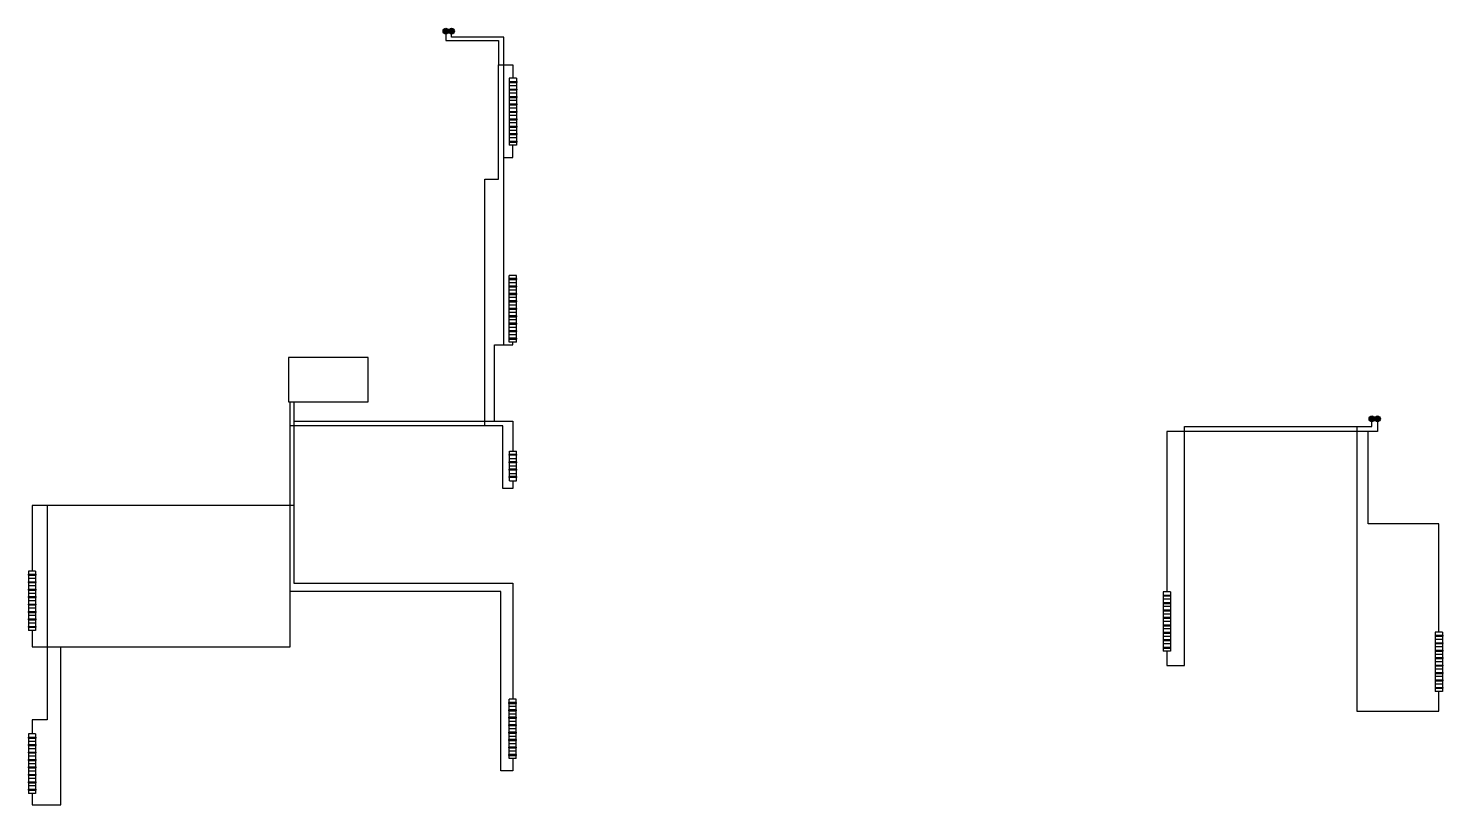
# Model space of a CAD drawing. Header units: inches. Extents: x 45.1 to 60.3, y 36.6 to 44.9.
import ezdxf

# ---------------------------------------------------------------- set-up
doc = ezdxf.new("R2010")
doc.units = ezdxf.units.IN
doc.header["$MEASUREMENT"] = 0
doc.layers.add('calefaccion', color=5, linetype='Continuous')

# ---------------------------------------------------------------- blocks, each defined once
blk = doc.blocks.new('RADIADIOR_9E')
at = {"layer": 'calefaccion'}
for p, q in [((0.08, 0.059), (0.08, -0.018)), ((0.115, 0.059), (0.08, 0.059)), ((0.115, 0.062), (0.115, -0.02)), ((0.115, -0.02), (0.115, 0.062)), ((0.125, 0.062), (0.115, 0.062)), ((0.125, -0.02), (0.125, 0.062)), ((0.16, 0.059), (0.125, 0.059)), ((0.16, 0.059), (0.16, -0.018)), ((0.195, 0.059), (0.16, 0.059)), ((0.195, 0.062), (0.195, -0.02)), ((0.195, -0.02), (0.195, 0.062)), ((0.205, 0.062), (0.195, 0.062)), ((0.205, -0.02), (0.205, 0.062)), ((0.24, 0.059), (0.205, 0.059)), ((0.275, 0.059), (0.24, 0.059)), ((0.24, 0.059), (0.24, -0.018)), ((0.275, 0.062), (0.275, -0.02)), ((0.275, -0.02), (0.275, 0.062)), ((0.285, 0.062), (0.275, 0.062)), ((0.285, -0.02), (0.285, 0.062)), ((0.32, 0.059), (0.285, 0.059)), ((0.32, 0.059), (0.32, -0.018)), ((0.355, 0.059), (0.32, 0.059)), ((0.355, 0.062), (0.355, -0.02)), ((0.355, -0.02), (0.355, 0.062)), ((0.365, 0.062), (0.355, 0.062)), ((0.365, -0.02), (0.365, 0.062)), ((0.4, 0.059), (0.365, 0.059)), ((0.4, 0.059), (0.4, -0.018)), ((0.435, 0.059), (0.4, 0.059)), ((0.435, 0.062), (0.435, -0.02)), ((0.435, -0.02), (0.435, 0.062)), ((0.445, 0.062), (0.435, 0.062)), ((0.445, -0.02), (0.445, 0.062)), ((0.48, 0.059), (0.445, 0.059)), ((0.48, 0.059), (0.48, -0.018)), ((0.515, 0.059), (0.48, 0.059)), ((0.515, 0.062), (0.515, -0.02)), ((0.515, -0.02), (0.515, 0.062)), ((0.525, 0.062), (0.515, 0.062)), ((0.525, -0.02), (0.525, 0.062)), ((0.56, 0.059), (0.525, 0.059)), ((0.595, 0.059), (0.56, 0.059)), ((0.56, 0.059), (0.56, -0.018)), ((0.595, 0.062), (0.595, -0.02)), ((0.595, -0.02), (0.595, 0.062)), ((0.605, 0.062), (0.595, 0.062)), ((0.605, -0.02), (0.605, 0.062)), ((0.64, 0.059), (0.605, 0.059)), ((0.64, 0.059), (0.64, -0.018)), ((0.675, 0.059), (0.64, 0.059)), ((0.675, 0.062), (0.675, -0.02)), ((0.675, -0.02), (0.675, 0.062)), ((0.685, 0.062), (0.675, 0.062)), ((0.685, -0.02), (0.685, 0.062)), ((0.72, 0.059), (0.685, 0.059)), ((0.72, 0.059), (0.72, -0.018)), ((0.755, 0.059), (0.72, 0.059)), ((0.755, 0.062), (0.755, -0.02)), ((0.755, -0.02), (0.755, 0.062)), ((0.765, 0.062), (0.755, 0.062)), ((0.765, -0.02), (0.765, 0.062)), ((0.8, 0.059), (0.765, 0.059)), ((0.8, 0.059), (0.8, -0.018)), ((0.8, 0.059), (0.8, -0.018)), ((0.115, -0.018), (0.08, -0.018)), ((0.125, -0.02), (0.115, -0.02)), ((0.16, -0.018), (0.125, -0.018)), ((0.195, -0.018), (0.16, -0.018)), ((0.205, -0.02), (0.195, -0.02)), ((0.24, -0.018), (0.205, -0.018)), ((0.275, -0.018), (0.24, -0.018)), ((0.285, -0.02), (0.275, -0.02)), ((0.32, -0.018), (0.285, -0.018)), ((0.355, -0.018), (0.32, -0.018)), ((0.365, -0.02), (0.355, -0.02)), ((0.4, -0.018), (0.365, -0.018)), ((0.435, -0.018), (0.4, -0.018)), ((0.445, -0.02), (0.435, -0.02)), ((0.48, -0.018), (0.445, -0.018)), ((0.515, -0.018), (0.48, -0.018)), ((0.525, -0.02), (0.515, -0.02)), ((0.56, -0.018), (0.525, -0.018)), ((0.595, -0.018), (0.56, -0.018)), ((0.605, -0.02), (0.595, -0.02)), ((0.64, -0.018), (0.605, -0.018)), ((0.675, -0.018), (0.64, -0.018)), ((0.685, -0.02), (0.675, -0.02)), ((0.72, -0.018), (0.685, -0.018)), ((0.755, -0.018), (0.72, -0.018)), ((0.765, -0.02), (0.755, -0.02)), ((0.8, -0.018), (0.765, -0.018))]:
    blk.add_line(p, q, dxfattribs=at)
blk = doc.blocks.new('4e')
at = {"layer": 'calefaccion'}
for p, q in [((0.08, 0.059), (0.08, -0.018)), ((0.115, 0.059), (0.08, 0.059)), ((0.115, 0.062), (0.115, -0.02)), ((0.115, -0.02), (0.115, 0.062)), ((0.125, 0.062), (0.115, 0.062)), ((0.125, -0.02), (0.125, 0.062)), ((0.16, 0.059), (0.125, 0.059)), ((0.16, 0.059), (0.16, -0.018)), ((0.195, 0.059), (0.16, 0.059)), ((0.195, 0.062), (0.195, -0.02)), ((0.195, -0.02), (0.195, 0.062)), ((0.205, 0.062), (0.195, 0.062)), ((0.205, -0.02), (0.205, 0.062)), ((0.24, 0.059), (0.205, 0.059)), ((0.275, 0.059), (0.24, 0.059)), ((0.24, 0.059), (0.24, -0.018)), ((0.275, 0.062), (0.275, -0.02)), ((0.275, -0.02), (0.275, 0.062)), ((0.285, 0.062), (0.275, 0.062)), ((0.285, -0.02), (0.285, 0.062)), ((0.32, 0.059), (0.285, 0.059)), ((0.32, 0.059), (0.32, -0.018)), ((0.355, 0.059), (0.32, 0.059)), ((0.355, 0.062), (0.355, -0.02)), ((0.355, -0.02), (0.355, 0.062)), ((0.365, 0.062), (0.355, 0.062)), ((0.365, -0.02), (0.365, 0.062)), ((0.4, 0.059), (0.365, 0.059)), ((0.4, 0.059), (0.4, -0.018)), ((0.115, -0.018), (0.08, -0.018)), ((0.125, -0.02), (0.115, -0.02)), ((0.16, -0.018), (0.125, -0.018)), ((0.195, -0.018), (0.16, -0.018)), ((0.205, -0.02), (0.195, -0.02)), ((0.24, -0.018), (0.205, -0.018)), ((0.275, -0.018), (0.24, -0.018)), ((0.285, -0.02), (0.275, -0.02)), ((0.32, -0.018), (0.285, -0.018)), ((0.355, -0.018), (0.32, -0.018)), ((0.365, -0.02), (0.355, -0.02)), ((0.4, -0.018), (0.365, -0.018))]:
    blk.add_line(p, q, dxfattribs=at)
blk = doc.blocks.new('8e')
at = {"layer": 'calefaccion'}
for p, q in [((0.08, 0.059), (0.08, -0.018)), ((0.115, 0.059), (0.08, 0.059)), ((0.115, 0.062), (0.115, -0.02)), ((0.115, -0.02), (0.115, 0.062)), ((0.125, 0.062), (0.115, 0.062)), ((0.125, -0.02), (0.125, 0.062)), ((0.16, 0.059), (0.125, 0.059)), ((0.16, 0.059), (0.16, -0.018)), ((0.195, 0.059), (0.16, 0.059)), ((0.195, 0.062), (0.195, -0.02)), ((0.195, -0.02), (0.195, 0.062)), ((0.205, 0.062), (0.195, 0.062)), ((0.205, -0.02), (0.205, 0.062)), ((0.24, 0.059), (0.205, 0.059)), ((0.275, 0.059), (0.24, 0.059)), ((0.24, 0.059), (0.24, -0.018)), ((0.275, 0.062), (0.275, -0.02)), ((0.275, -0.02), (0.275, 0.062)), ((0.285, 0.062), (0.275, 0.062)), ((0.285, -0.02), (0.285, 0.062)), ((0.32, 0.059), (0.285, 0.059)), ((0.32, 0.059), (0.32, -0.018)), ((0.355, 0.059), (0.32, 0.059)), ((0.355, 0.062), (0.355, -0.02)), ((0.355, -0.02), (0.355, 0.062)), ((0.365, 0.062), (0.355, 0.062)), ((0.365, -0.02), (0.365, 0.062)), ((0.4, 0.059), (0.365, 0.059)), ((0.4, 0.059), (0.4, -0.018)), ((0.435, 0.059), (0.4, 0.059)), ((0.435, 0.062), (0.435, -0.02)), ((0.435, -0.02), (0.435, 0.062)), ((0.445, 0.062), (0.435, 0.062)), ((0.445, -0.02), (0.445, 0.062)), ((0.48, 0.059), (0.445, 0.059)), ((0.48, 0.059), (0.48, -0.018)), ((0.515, 0.059), (0.48, 0.059)), ((0.515, 0.062), (0.515, -0.02)), ((0.515, -0.02), (0.515, 0.062)), ((0.525, 0.062), (0.515, 0.062)), ((0.525, -0.02), (0.525, 0.062)), ((0.56, 0.059), (0.525, 0.059)), ((0.595, 0.059), (0.56, 0.059)), ((0.56, 0.059), (0.56, -0.018)), ((0.595, 0.062), (0.595, -0.02)), ((0.595, -0.02), (0.595, 0.062)), ((0.605, 0.062), (0.595, 0.062)), ((0.605, -0.02), (0.605, 0.062)), ((0.64, 0.059), (0.605, 0.059)), ((0.64, 0.059), (0.64, -0.018)), ((0.675, 0.059), (0.64, 0.059)), ((0.675, 0.062), (0.675, -0.02)), ((0.675, -0.02), (0.675, 0.062)), ((0.685, 0.062), (0.675, 0.062)), ((0.685, -0.02), (0.685, 0.062)), ((0.72, 0.059), (0.685, 0.059)), ((0.72, 0.059), (0.72, -0.018)), ((0.115, -0.018), (0.08, -0.018)), ((0.125, -0.02), (0.115, -0.02)), ((0.16, -0.018), (0.125, -0.018)), ((0.195, -0.018), (0.16, -0.018)), ((0.205, -0.02), (0.195, -0.02)), ((0.24, -0.018), (0.205, -0.018)), ((0.275, -0.018), (0.24, -0.018)), ((0.285, -0.02), (0.275, -0.02)), ((0.32, -0.018), (0.285, -0.018)), ((0.355, -0.018), (0.32, -0.018)), ((0.365, -0.02), (0.355, -0.02)), ((0.4, -0.018), (0.365, -0.018)), ((0.435, -0.018), (0.4, -0.018)), ((0.445, -0.02), (0.435, -0.02)), ((0.48, -0.018), (0.445, -0.018)), ((0.515, -0.018), (0.48, -0.018)), ((0.525, -0.02), (0.515, -0.02)), ((0.56, -0.018), (0.525, -0.018)), ((0.595, -0.018), (0.56, -0.018)), ((0.605, -0.02), (0.595, -0.02)), ((0.64, -0.018), (0.605, -0.018)), ((0.675, -0.018), (0.64, -0.018)), ((0.685, -0.02), (0.675, -0.02)), ((0.72, -0.018), (0.685, -0.018))]:
    blk.add_line(p, q, dxfattribs=at)

msp = doc.modelspace()

# ---------------------------------------------------------------- hatches: boundary and pattern name
at = {"layer": 'calefaccion'}
for points in [[(49.582, 44.889, 1), (49.52, 44.889, 1)], [(49.643, 44.889, 1), (49.582, 44.889, 1)], [(59.545, 40.72, 1), (59.483, 40.72, 1)], [(59.606, 40.72, 1), (59.545, 40.72, 1)]]:
    msp.add_hatch(color=256, dxfattribs=at).paths.add_polyline_path(points)

# ---------------------------------------------------------------- linework, layer by layer
at = {"layer": 'calefaccion', "ltscale": 0.01}
for points in [[(49.551, 44.889), (49.551, 44.789), (50.118, 44.789), (50.118, 44.528)], [(50.174, 43.531), (50.174, 44.825), (49.613, 44.825), (49.613, 44.889)], [(49.97, 40.645), (49.97, 43.296), (50.118, 43.296), (50.118, 44.528)], [(50.118, 44.528), (50.272, 44.528), (50.272, 44.382)], [(50.174, 41.514), (50.174, 43.531), (50.272, 43.531), (50.272, 43.662)], [(45.099, 38.443), (45.099, 38.268), (47.877, 38.268), (47.877, 40.901)], [(50.272, 40.053), (50.272, 39.97), (50.165, 39.97), (50.165, 40.645), (47.877, 40.645)], [(59.575, 40.72), (59.575, 40.585), (57.308, 40.585), (57.308, 38.86)], [(57.308, 38.22), (57.308, 38.066), (57.498, 38.066), (57.498, 40.637), (59.514, 40.637), (59.514, 40.72)], [(59.352, 40.637), (59.352, 37.576), (60.235, 37.576), (60.235, 37.787)], [(60.235, 38.427), (60.235, 39.591), (59.475, 39.591), (59.475, 40.585)], [(50.27, 37.065), (50.27, 36.934), (50.143, 36.934), (50.143, 38.861), (47.877, 38.861)], [(45.099, 36.691), (45.099, 36.57), (45.407, 36.57), (45.407, 38.268)]]:
    msp.add_lwpolyline(points, dxfattribs=at)
at = {"layer": 'calefaccion'}
for points in [[(50.076, 40.693), (50.076, 41.514), (50.272, 41.514), (50.272, 41.543)], [(47.914, 40.901), (47.914, 39.786), (45.099, 39.786), (45.099, 39.083)], [(47.914, 40.695), (48.648, 40.693), (50.272, 40.693), (50.272, 40.373)], [(45.261, 39.786), (45.261, 37.484), (45.099, 37.484), (45.099, 37.331)], [(47.914, 39.786), (47.914, 38.953), (50.27, 38.953), (50.27, 37.705)]]:
    msp.add_lwpolyline(points, dxfattribs=at)
msp.add_lwpolyline([(48.715, 41.378), (47.857, 41.378), (47.857, 40.901), (48.715, 40.901)], close=True, dxfattribs=at)
for centre in [(49.551, 44.889), (49.613, 44.889), (59.514, 40.72), (59.575, 40.72)]:
    msp.add_circle(centre, 0.0308, dxfattribs=at)

# ---------------------------------------------------------------- block references
at = {"layer": 'calefaccion', "xscale": -1}
for name, p, rotation in [('RADIADIOR_9E', (50.251, 43.582), 270), ('4e', (50.293, 40.453), 90), ('8e', (45.078, 38.363), 270), ('8e', (57.287, 38.14), 270), ('8e', (60.214, 37.707), 270), ('8e', (45.078, 36.611), 270)]:
    msp.add_blockref(name, p, dxfattribs=dict(at, rotation=rotation))
at = {"layer": 'calefaccion', "rotation": 270}
for name, p in [('RADIADIOR_9E', (50.251, 42.343)), ('8e', (50.249, 37.785))]:
    msp.add_blockref(name, p, dxfattribs=at)

doc.saveas('drawing.dxf')
